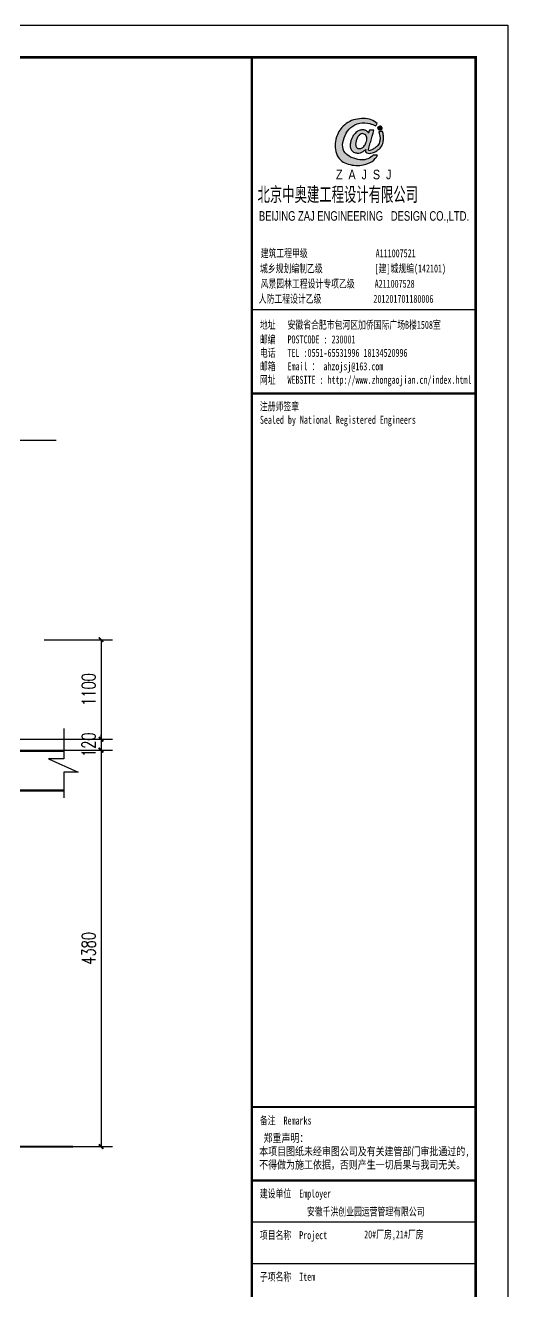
# Model space of a CAD drawing. Extents: x 180850 to 1400258, y 48356 to 327067.
# Drawn here: x 916477 to 921808, y 281994 to 295984 of the extents above; entities that cross this region are included whole.
import ezdxf
from ezdxf.enums import TextEntityAlignment as Align

# ---------------------------------------------------------------- set-up
doc = ezdxf.new("R2010")
doc.units = 0
doc.header["$LTSCALE"] = 1000
for name, color, linetype in [('AXIS', 3, 'Continuous'), ('BORDER', 7, 'Continuous'), ('GZ', 50, 'Continuous'), ('NUM', 7, 'Continuous'), ('PUB_TITLE', 4, 'Continuous'), ('WALL', 9, 'Continuous'), ('图签', 3, 'Continuous')]:
    doc.layers.add(name, color=color, linetype=linetype)
doc.styles.add('_gyy_title_Arial', font='arial.ttf', dxfattribs={"width": 0.7})
doc.styles.add('_gyy_title_ST', font='', dxfattribs={"width": 0.8})
doc.styles.add('_TCH_DIM_T3', font='SIMPLEX', dxfattribs={"width": 0.705882, "bigfont": 'GBCBIG'})
doc.styles.add('HZ', font='txt.shx', dxfattribs={"width": 0.8, "bigfont": '000hztxt.shx'})
doc.styles.get('_gyy_title_ST').set_extended_font_data('SimSun')
doc.dimstyles.new('_TCH_ARCH&&50', dxfattribs={"dimtxt": 148.75, "dimasz": 50, "dimexe": 125, "dimexo": 150, "dimgap": 63.125, "dimtad": 1, "dimdec": 0, "dimzin": 0, "dimdsep": 46, "dimtxsty": '_TCH_DIM_T3', "dimblk": 'ARCHTICK', "dimcen": 0.09, "dimclrt": 7, "dimazin": 2, "dimtfac": 1, "dimtdec": 0, "dimtix": 1, "dimtmove": 2, "dimatfit": 3, "dimfxl": 1, "dimtolj": 1, "dimtzin": 0, "dimarcsym": 0})

# ---------------------------------------------------------------- blocks, each defined once
blk = doc.blocks.new('dd')
at = {"layer": '图签'}
h = blk.add_hatch(color=5, dxfattribs=at)
h.set_gradient(color1=(0, 0, 255), color2=(36, 36, 255), one_color=1, tint=0.57)
h.paths.add_polyline_path([(452, 1270, -0.093206), (531, 1562, -0.136321), (716, 1807, -0.161039), (988, 1948, -0.108591), (1307, 1935, -0.049497), (1479, 1861, 0.062627), (1539, 1932, 0.094388), (1351, 2056, 0.136326), (854, 2062, 0.161722), (430, 1810, 0.133661), (243, 1435, 0.158414), (286, 937, 0.22517), (632, 669, 0.138663), (1107, 646, 0.074676), (1375, 753, 0.125344), (1543, 944, 0.006312), (1413, 948, -0.090385), (1244, 833, -0.096745), (1053, 797, -0.073845), (803, 850, -0.140868), (530, 1020, -0.160753)])
h = blk.add_hatch(color=5, dxfattribs=at)
h.set_gradient(color1=(0, 0, 255), color2=(36, 36, 255), one_color=1, tint=0.57)
h.paths.add_polyline_path([(1306, 1289, 0.011169), (1334, 1370, 0.005807), (1431, 1724, 0.01105), (1292, 1724, 0.016796), (1267, 1634, 0.125943), (1203, 1704, 0.083806), (1120, 1739, 0.082879), (1047, 1739, -0.008503), (952, 1710, 0.060057), (844, 1628, 0.086078), (774, 1532, 0.099424), (705, 1347, 0.12153), (690, 1225, 0.102644), (719, 1122, 0.056648), (797, 1042, 0.092914), (913, 1013, 0.194578), (1098, 1064, -0.002562), (1175, 1122, 0.064354), (1167, 1068, 0.172385), (1207, 1017, 0.105458), (1300, 1002, 0.086567), (1454, 1046, 0.047674), (1592, 1136, 0.166359), (1692, 1274, 0.096748), (1728, 1431, 0.03151), (1728, 1548, 0.041815), (1700, 1691, 0.007654), (1588, 1673, -0.009919), (1610, 1585, -0.068269), (1624, 1482, -0.105336), (1605, 1352, -0.14652), (1528, 1223, -0.070486), (1434, 1151, -0.077937), (1341, 1103, -0.127098), (1272, 1084, -0.114215), (1267, 1129, -0.007609)])
h.paths.add_polyline_path([(865, 1245, -0.099994), (863, 1328, -0.050974), (888, 1427, -0.120527), (938, 1529, -0.043888), (1002, 1595, -0.08446), (1063, 1619, -0.147309), (1127, 1607, -0.037474), (1177, 1572, -0.06931), (1209, 1507, -0.067662), (1213, 1431, -0.02676), (1211, 1413, 0.017209), (1183, 1329, -0.048815), (1120, 1223, -0.139096), (1046, 1163, -0.097991), (944, 1153, -0.085394), (909, 1169, -0.149141)], flags=16)
h = blk.add_hatch(color=1, dxfattribs=at)
h.set_gradient(color1=(255, 0, 0), color2=(255, 0, 0), tint=0.57)
h.paths.add_polyline_path([(1557, 1818, 0.386553), (1564, 1757, 0.170676), (1604, 1736, 0.082224), (1657, 1743, 0.087509), (1686, 1766, 0.264235), (1694, 1804, 0.244333), (1636, 1850, 0.30271)])
blk.add_lwpolyline([(1539, 1932, 0.094388), (1351, 2056, 0.136326), (854, 2062, 0.161722), (430, 1810, 0.133661), (243, 1435, 0.158414), (286, 937, 0.22517), (632, 669, 0.138663), (1107, 646, 0.074676), (1375, 753, 0.125344), (1543, 944, 0.006312), (1413, 948, -0.090385), (1244, 833, -0.096745), (1053, 797, -0.073845), (803, 850, -0.140868), (530, 1020, -0.160753), (452, 1270, -0.093206), (531, 1562, -0.136321), (716, 1807, -0.161039), (988, 1948, -0.108591), (1307, 1935, -0.049497), (1479, 1861, 0.062627)], format="xyb", close=True, dxfattribs=at)
for points in [[(1431, 1724, 0.011041), (1292, 1724, 0.016796), (1267, 1634, 0.125943), (1203, 1704, 0.083806), (1120, 1739, 0.082879), (1047, 1739, -0.008503), (952, 1710, 0.060057), (844, 1628, 0.086078), (774, 1532, 0.099424), (705, 1347, 0.12153), (690, 1225, 0.102644), (719, 1122, 0.056648), (797, 1042, 0.092914), (913, 1013, 0.194578), (1098, 1064, -0.002562), (1175, 1122, 0.064354), (1167, 1068, 0.172385), (1207, 1017, 0.105458), (1300, 1002, 0.086567), (1454, 1046, 0.047674), (1592, 1136, 0.166359), (1692, 1274, 0.096748), (1728, 1431, 0.03151), (1728, 1548, 0.041815), (1700, 1691, 0.007654), (1588, 1673, -0.009919), (1610, 1585, -0.068269), (1624, 1482, -0.105336), (1605, 1352, -0.14652), (1528, 1223, -0.070486), (1434, 1151, -0.077937), (1341, 1103, -0.127098), (1272, 1084, -0.114215), (1267, 1129, -0.007609), (1306, 1289, 0.011169), (1334, 1370, 0.005782), (1430, 1722, 0.069025)], [(1213, 1431, 0.067662), (1209, 1507, 0.06931), (1177, 1572, 0.037474), (1127, 1607, 0.147309), (1063, 1619, 0.08446), (1002, 1595, 0.043888), (938, 1529, 0.120527), (888, 1427, 0.050974), (863, 1328, 0.099994), (865, 1245, 0.149141), (909, 1169, 0.085394), (944, 1153, 0.097991), (1046, 1163, 0.139096), (1120, 1223, 0.048815), (1183, 1329, -0.017209), (1211, 1413, 0.02676), (1213, 1431, 0.441273)], [(1694, 1804, 0.243958), (1636, 1850, 0.303117), (1557, 1818, 0.386553), (1564, 1757, 0.170676), (1604, 1736, 0.082224), (1657, 1743, 0.087509), (1686, 1766, 0.264235), (1694, 1804, -7.823139)]]:
    blk.add_lwpolyline(points, format="xyb", dxfattribs=at)
at = {"insert": (246, 492), "char_height": 300, "width": 8000, "attachment_point": 1, "style": 'HZ'}
blk.add_mtext('{\\fArial|b0|i0|c0|p32;Z  A  J  S  J}', dxfattribs=at)
blk = doc.blocks.new('_ArchTick')
at = {"color": 0, "linetype": 'ByBlock', "const_width": 0.4}
blk.add_lwpolyline([(-0.5, -0.5), (0.5, 0.5)], dxfattribs=at)
blk = doc.blocks.new('*D1405')
at = {"layer": 'AXIS', "color": 0, "linetype": 'ByBlock', "lineweight": -2, "transparency": 16777216}
for p, q in [((916684, 289197), (917439, 289197)), ((917314, 289197), (917314, 288097)), ((916696, 288097), (917439, 288097))]:
    blk.add_line(p, q, dxfattribs=at)
at = {"layer": 'Defpoints', "color": 0, "linetype": 'ByBlock', "transparency": 16777216}
for p in [(916534, 289197), (916546, 288097), (917314, 288097)]:
    blk.add_point(p, dxfattribs=at)
at = {"layer": 'AXIS', "color": 0, "linetype": 'ByBlock', "lineweight": -2, "transparency": 16777216, "xscale": 50, "yscale": 50, "zscale": 50}
for p, rotation in [((917314, 289197), 90), ((917314, 288097), 270)]:
    blk.add_blockref('_ArchTick', p, dxfattribs=dict(at, rotation=rotation))
at = {"layer": 'AXIS', "color": 7, "linetype": 'ByBlock', "transparency": 16777216, "insert": (917177, 288647), "char_height": 148.8, "attachment_point": 5, "rotation": 90, "style": '_TCH_DIM_T3'}
blk.add_mtext('\\A1;1100', dxfattribs=at)
blk = doc.blocks.new('*D1409')
at = {"layer": 'AXIS', "color": 0, "linetype": 'ByBlock', "lineweight": -2, "transparency": 16777216}
for p, q in [((916696, 287977), (917439, 287977)), ((917314, 287977), (917314, 283597)), ((916935, 283597), (917439, 283597))]:
    blk.add_line(p, q, dxfattribs=at)
at = {"layer": 'Defpoints', "color": 0, "linetype": 'ByBlock', "transparency": 16777216}
for p in [(916546, 287977), (916785, 283597), (917314, 283597)]:
    blk.add_point(p, dxfattribs=at)
at = {"layer": 'AXIS', "color": 0, "linetype": 'ByBlock', "lineweight": -2, "transparency": 16777216, "xscale": 50, "yscale": 50, "zscale": 50}
for p, rotation in [((917314, 287977), 90), ((917314, 283597), 270)]:
    blk.add_blockref('_ArchTick', p, dxfattribs=dict(at, rotation=rotation))
at = {"layer": 'AXIS', "color": 7, "linetype": 'ByBlock', "transparency": 16777216, "insert": (917177, 285787), "char_height": 148.8, "attachment_point": 5, "rotation": 90, "style": '_TCH_DIM_T3'}
blk.add_mtext('\\A1;4380', dxfattribs=at)
blk = doc.blocks.new('*D1413')
at = {"layer": 'AXIS', "color": 0, "linetype": 'ByBlock', "lineweight": -2, "transparency": 16777216}
for p, q in [((916696, 288097), (917439, 288097)), ((917314, 288097), (917314, 288147)), ((917314, 288097), (917314, 287977)), ((916696, 287977), (917439, 287977)), ((917314, 287977), (917314, 287927))]:
    blk.add_line(p, q, dxfattribs=at)
at = {"layer": 'Defpoints', "color": 0, "linetype": 'ByBlock', "transparency": 16777216}
for p in [(916546, 288097), (916546, 287977), (917314, 287977)]:
    blk.add_point(p, dxfattribs=at)
at = {"layer": 'AXIS', "color": 0, "linetype": 'ByBlock', "lineweight": -2, "transparency": 16777216, "xscale": 50, "yscale": 50, "zscale": 50}
for p, rotation in [((917314, 288097), 270), ((917314, 287977), 90)]:
    blk.add_blockref('_ArchTick', p, dxfattribs=dict(at, rotation=rotation))
at = {"layer": 'AXIS', "color": 7, "linetype": 'ByBlock', "transparency": 16777216, "insert": (917177, 288037), "char_height": 148.8, "attachment_point": 5, "rotation": 90, "style": '_TCH_DIM_T3'}
blk.add_mtext('\\A1;120', dxfattribs=at)

msp = doc.modelspace()

# ---------------------------------------------------------------- linework, layer by layer
for p, q in [((913499.61, 288098.53), (916902.87, 288096.89)), ((909062.18, 287976.89), (916902.87, 287976.89)), ((909062.18, 287964.89), (916902.87, 287964.89)), ((909062.18, 287538.89), (916902.87, 287538.89)), ((909062.18, 287526.89), (916902.87, 287526.89))]:
    msp.add_line(p, q)
at = {"layer": 'BORDER', "const_width": 26.52}
msp.add_lwpolyline([(892959.76, 275337.71), (892959.76, 295630.62), (921454.68, 295630.62), (921454.68, 275337.71)], close=True, dxfattribs=at)
at = {"layer": 'GZ'}
msp.add_lwpolyline([(916817.05, 291398.65), (912734.24, 291398.65), (912617.41, 291654.79), (912557.41, 291134.25), (912448.46, 291398.65), (908366.92, 291398.65)], dxfattribs=at)
at = {"layer": 'NUM', "const_width": 20}
msp.add_lwpolyline([(917002.64, 283596.89), (908562.61, 283596.89), (908562.61, 283446.89), (908275.75, 283446.89), (908275.75, 283446.89), (908275.75, 283446.89)], dxfattribs=at)
at = {"layer": 'PUB_TITLE'}
for p, q in [((918979.94, 292844.14), (921454.68, 292844.14)), ((921454.68, 284034.67), (918979.94, 284034.67)), ((921454.68, 282761.95), (918979.94, 282761.95)), ((921454.68, 282302.35), (918979.94, 282302.35))]:
    msp.add_line(p, q, dxfattribs=at)
msp.add_lwpolyline([(892075.92, 274984.18), (892075.92, 295984.16), (921808.22, 295984.16), (921808.22, 274984.18)], close=True, dxfattribs=at)
at = {"layer": 'PUB_TITLE', "const_width": 24.75}
msp.add_lwpolyline([(918979.94, 295630.62), (921454.68, 295630.62), (921454.68, 275337.71), (918979.94, 275337.71)], close=True, dxfattribs=at)
for points in [[(918979.94, 291917.73), (921454.68, 291917.73)], [(918979.94, 284034.67), (921454.68, 284034.67)], [(918979.94, 283221.54), (921454.68, 283221.54)]]:
    msp.add_lwpolyline(points, dxfattribs=at)
at = {"layer": 'WALL'}
for p, q in [((916902.87, 288214.57), (916902.87, 287879.12)), ((916902.87, 288214.57), (916902.87, 287879.12)), ((916902.87, 287879.12), (916733.59, 287879.12)), ((916733.59, 287879.12), (917061.93, 287733.33)), ((916902.87, 287733.33), (916902.87, 287451.2)), ((916902.87, 287733.33), (916902.87, 287451.2)), ((917061.93, 287733.33), (916902.87, 287733.33))]:
    msp.add_line(p, q, dxfattribs=at)

# ---------------------------------------------------------------- block references
at = {"layer": '图签', "xscale": 0.353535, "yscale": 0.353535, "zscale": 0.353535}
msp.add_blockref('dd', (919823.33, 294214.94), dxfattribs=at)

# ---------------------------------------------------------------- texts
at = {"color": 1, "insert": (919043.66, 294199.7), "char_height": 179.5498, "width": 2205.9252, "attachment_point": 1, "style": 'HZ'}
msp.add_mtext('北京中奥建工程设计有限公司', dxfattribs=at)
at = {"layer": 'PUB_TITLE', "width": 0.7}
for s, height, style, p in [('BEIJING ZAJ ENGINEERING   DESIGN CO.,LTD.', 106.0604, '_gyy_title_Arial', (920220.21, 293825.39)), ('建筑工程甲级                 A111007521             ', 88.3837, '_gyy_title_ST', (920221.96, 293422.16)), ('城乡规划编制乙级             [建]城规编(142101)', 88.3837, '_gyy_title_ST', (920098.63, 293253.66)), ('风景园林工程设计专项乙级     A211007528           ', 88.3837, '_gyy_title_ST', (920171.77, 293085.5)), ('人防工程设计乙级             201201701180006', 88.3837, '_gyy_title_ST', (920021.94, 292918.7))]:
    msp.add_text(s, height=height, dxfattribs=dict(at, style=style)).set_placement(p, align=Align.CENTER)
at = {"layer": 'PUB_TITLE', "style": '_gyy_title_ST', "width": 0.7}
for s, height, p in [('地址   安徽省合肥市包河区加侨国际广场B楼1508室', 88.3837, (919069.4, 292631.56)), ('邮编   POSTCODE : 230001', 88.3837, (919069.4, 292470.12)), ('电话   TEL :0551-65531996 18134520996', 88.3837, (919069.4, 292321.63)), ('邮箱   Email ： ahzojsj@163.com', 88.3837, (919069.4, 292173.15)), ('网址   WEBSITE : http://www.zhongaojian.cn/index.html', 88.3837, (919069.4, 292023.79)), ('注册师签章', 88.384, (919069.4, 291730.36)), ('Sealed by National Registered Engineers', 88.3837, (919069.88, 291581.87)), ('备注  Remarks', 88.3837, (919069.4, 283840.85)), ('建设单位  Employer', 88.3837, (919069.4, 283034.17)), ('项目名称  Project', 88.3837, (919069.4, 282574.57)), ('子项名称  Item', 88.384, (919069.4, 282114.98))]:
    msp.add_text(s, height=height, dxfattribs=at).set_placement(p)
at = {"layer": 'PUB_TITLE', "color": 7, "style": '_gyy_title_ST', "width": 0.7}
msp.add_text('安徽千洪创业园运营管理有限公司', height=88.3838, dxfattribs=at).set_placement((920239.57, 282834.62), align=Align.CENTER)
msp.add_text('20#厂房,21#厂房', height=88.3838, dxfattribs=at).set_placement((920550.22, 282623.08), align=Align.MIDDLE)
at = {"layer": 'PUB_TITLE', "insert": (919062.01, 283735.79), "char_height": 88.3837, "width": 2828.28, "attachment_point": 1, "style": '_gyy_title_ST'}
msp.add_mtext(' 郑重声明：\\P本项目图纸未经审图公司及有关建管部门审批通过的,\\P不得做为施工依据，否则产生一切后果与我司无关。', dxfattribs=at)

# ---------------------------------------------------------------- dimensions: what is measured, and where the dimension line sits
at = {"layer": 'AXIS', "linetype": 'ByBlock'}
for base, p1, p2, picture, middle in [((917314.17, 288097.06), (916534.01, 289197.47), (916546.01, 288097.06), '*D1405', (917176.67, 288647.26)), ((917314.17, 287977.06), (916546.01, 288097.06), (916546.01, 287977.06), '*D1413', (917176.67, 288037.06)), ((917314.17, 283597.06), (916546.01, 287977.06), (916784.86, 283597.06), '*D1409', (917176.67, 285787.06))]:
    dim = msp.add_linear_dim(base=base, p1=p1, p2=p2, angle=90, dimstyle='_TCH_ARCH&&50', dxfattribs=at)
    dim.commit()
    dim.dimension.update_dxf_attribs({"geometry": picture, "text_midpoint": middle})

doc.saveas('drawing.dxf')
